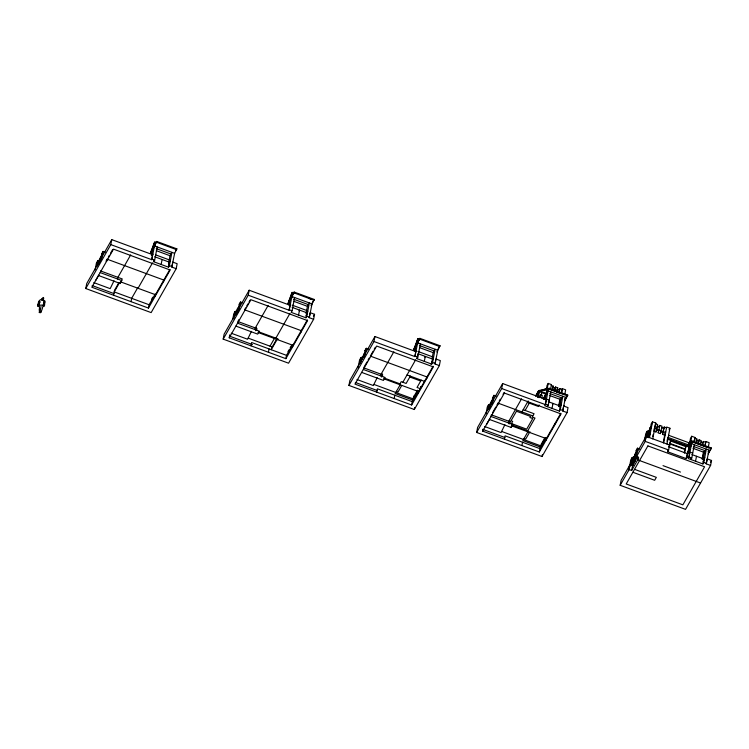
<?xml version="1.0" encoding="UTF-8"?>
<svg xmlns="http://www.w3.org/2000/svg" width="749" height="749" viewBox="0 0 749 749"><rect width="100%" height="100%" fill="white"/><g stroke="black" fill="none" stroke-linecap="round" stroke-linejoin="round"><path stroke-width="1.12" d="M39.847 312.52C42.384 309.412 40.128 314.692 39.631 312.09M39.94 301.426L39.098 305.227L43.442 305.012L43.779 301.529M43.798 305.18L44.584 305.339L43.695 306.257L43.685 302.25L44.968 301.941L44.762 300.742L42.253 299.563M37.843 306.041L37.6 305.124L38.424 305.086L38.508 306.144L37.75 305.686M176.202 268.685L171.839 267.084L172.794 262.103L177.148 263.704L176.202 268.685L151.148 312.605L85.77 288.534L86.715 283.553L111.77 239.633L152.665 254.688L152.918 254.248M95.104 269.865L96.396 263.124L97.642 260.924L98.194 261.12L97.239 266.11L96.696 265.904L97.642 260.924M99.542 259.856L98.344 264.743L98.943 260.072L98.11 261.541M99.392 262.169L99.814 259.959M100.45 260.764L101.817 253.602L103.072 251.411L105.253 252.207M101.059 259.248L101.209 256.926M101.892 256.298L102.285 254.22L101.452 255.681L100.853 260.352M101.789 258.152L103.072 251.411M106.826 260.858L107.144 259.201L163.806 280.06L163.488 281.727M85.77 288.534L110.815 244.614L111.77 239.633M113.595 295.237L114.541 290.247L118.997 282.439M117.584 278.993L117.902 277.327L130.701 254.885M98.475 275.501L120.271 283.525L120.589 281.858L155.455 294.703L169.929 269.322M120.271 283.525L122.256 278.937L100.46 270.913M131.028 301.65L131.665 298.336L137.788 287.597M152.609 253.752L150.493 252.965L150.652 252.141L156.747 241.45L176.876 248.865L174.629 253.349L171.839 267.084M151.392 255.54L152.581 249.305M153.489 247.161L154.144 243.725L155.015 244.043M110.815 244.614L151.71 259.669L152.665 254.688M151.71 259.669L154.5 245.944L174.629 253.349M154.996 245.606L155.436 243.313L154.556 242.994L153.901 246.43L154.781 246.749M150.493 252.965L156.747 241.45M168.628 262.993L170.014 255.727L171.933 252.357L169.396 265.652L168.525 267.187L153.779 261.766L154.163 259.772M153.779 261.766L154.659 260.221L157.196 246.936M148.461 308.073L170.173 270.014L113.502 249.145L91.799 287.213L148.461 308.073L149.098 304.749L155.221 294.02M155.146 296.361L155.455 294.703M161.147 264.472L162.102 259.491M168.422 266.26L169.059 262.936L170.351 260.671M168.525 267.187L169.471 262.206L154.734 256.776M313.616 319.28L309.253 317.679L310.208 312.698L314.561 314.299L313.616 319.28L288.562 363.199L223.183 339.128L224.129 334.148L249.183 290.228L290.078 305.283L290.331 304.843M229.213 337.808L250.924 299.74L307.586 320.609L285.875 358.668L229.213 337.808L229.784 334.812M232.733 319.336L233.81 313.719L235.055 311.518L235.607 311.715L234.812 315.872M233.697 318.671L235.055 311.518M235.701 314.131L236.356 310.666L235.523 312.136M236.6 313.878L237.021 311.659M237.433 312.408L238.631 307.521M237.658 312.445L239.231 304.197L240.485 302.006L242.667 302.802M238.266 310.947L238.903 307.624M238.987 308.551L239.305 306.893L238.762 306.687M239.203 308.747L240.485 302.006M223.183 339.128L248.228 295.209L249.183 290.228M251.009 345.832L251.636 342.508L286.511 355.344L292.634 344.615M254.997 329.588L255.315 327.922L268.114 305.48M255.905 329.616L256.327 327.397L255.287 329.232L256.916 329.832M268.442 352.245L269.078 348.931M289.002 305.096L289.994 299.9M290.902 297.756L291.558 294.32M291.314 297.025L291.97 293.589M248.228 295.209L289.123 310.264L290.078 305.283M289.123 310.264L291.913 296.538L312.043 303.944L309.253 317.679M292.194 297.344L292.85 293.908L291.838 293.552L289.105 300.911M294.16 292.044L287.906 303.56L294.16 292.044L314.29 299.46L311.078 305.629M306.041 313.588L307.427 306.322L309.346 302.952L306.809 316.247L305.938 317.782L291.192 312.361L292.073 310.816L294.61 297.531M285.875 358.668L286.511 355.344M292.559 346.956L292.878 345.298L307.343 319.917M298.561 315.067L299.516 310.086L299.094 310.816M300.901 332.322L301.22 330.655L244.558 309.796L245.672 307.839M306.041 315.75L307.764 311.266M305.938 317.782L306.884 312.801L292.147 307.371M439.363 365.587L435.01 363.977L435.955 358.996L440.318 360.597L439.363 365.587L414.319 409.506L348.94 385.426L349.886 380.445L374.931 336.526L415.826 351.581L416.079 351.141M358.059 367.881L359.557 360.016L360.812 357.816L361.355 358.022L360.409 363.003L359.866 362.806L360.812 357.816M360.409 363.003L362.113 356.973L361.28 358.434M362.291 358.968L363.78 354.043L363.125 357.507M362.563 359.071L362.713 356.758M368.424 349.109L366.242 348.304L364.988 350.504L364.033 355.485L364.585 355.681L363.742 357.151L364.623 352.582M364.023 357.245L364.445 355.035M364.95 355.045L366.242 348.304M348.94 385.426L373.985 341.516L374.931 336.526M376.756 392.13L377.393 388.806L412.268 401.651L418.391 390.912M380.754 375.886L381.063 374.228L393.871 351.777M381.662 375.914L382.084 373.704L381.035 375.53L382.673 376.129M394.199 398.552L394.826 395.229M415.779 350.644L413.654 349.867L413.813 349.034L419.908 338.351L440.038 345.757L436.836 351.936M409.965 376.185L409.806 377.009L420.704 381.026M414.759 351.393L415.742 346.207M416.659 344.053L417.315 340.617M373.985 341.516L414.88 356.571L415.826 351.581M414.88 356.571L417.661 342.836L437.791 350.251L435.01 363.977M418.167 342.499L418.597 340.215L417.727 339.887L417.071 343.323L417.942 343.641M413.654 349.867L419.908 338.351M416.95 358.659L417.895 353.678L432.641 359.099L431.686 364.089L416.95 358.659L417.82 357.123L420.358 343.828M411.632 404.975L433.343 366.907L376.672 346.047L354.96 384.106L411.632 404.975L412.577 399.985L418.008 390.472M414.253 395.594L413.832 397.794L413.289 397.588L417.465 390.266M414.319 409.506L414.703 407.512M418.307 393.262L418.625 391.596L433.1 366.224M424.318 361.374L425.273 356.384L424.852 357.123M420.723 386.456L420.301 388.665L417.024 387.467L421.2 380.146M426.658 378.62L426.977 376.962L370.315 356.093L373.096 351.215M431.995 358.855L433.184 352.629L435.103 349.259L432.566 362.553L431.686 364.089M431.798 362.048L433.512 357.563M563.922 405.584L563.679 406.024L568.032 407.625L567.087 412.605L542.033 456.525L476.654 432.454L477.6 427.473L502.654 383.554L546.236 399.601L546.489 399.161L549.214 400.163M482.684 431.134L504.386 393.066L561.057 413.935L539.346 451.993L482.684 431.134L483.058 429.14M485.989 413.785L487.271 407.044L488.526 404.844L489.069 405.04L488.282 409.197M487.58 409.825L488.526 404.844M488.957 408.561L489.827 403.992L488.994 405.462M489.228 408.664L490.426 403.777M489.79 407.1L491.503 401.071L490.623 405.64M490.061 407.203L490.698 403.88M496.138 396.127L493.956 395.332L492.702 397.522L491.466 404.17L492.299 402.709L491.756 402.513M491.943 403.168L492.093 400.846M493.17 398.14L492.702 397.522M492.673 402.073L493.956 395.332M497.711 404.778L498.029 403.121L532.82 415.929M476.654 432.454L501.699 388.534L502.654 383.554M504.47 439.157L505.107 435.834L539.982 448.67L546.105 437.94M508.468 422.913L508.786 421.247L521.585 398.805M509.161 424.046L509.797 420.723L508.758 422.558M489.359 419.421L511.155 427.445L511.473 425.778L546.339 438.624L560.814 413.251M521.913 445.571L522.54 442.256M537.492 397.344L538.147 393.927L539.402 391.736L538.316 397.429M540.244 397.391L540.741 394.779L542.304 395.35L541.799 397.962M541.143 395.575L541.714 392.588M544.308 397.064L543.905 399.133L543.446 397.485M544.354 399.292L545.178 394.948M545.16 399.414L548.212 383.422L551.479 384.621L550.487 389.143M547.416 392.57L548.277 388.778L546.489 388.113M546.236 399.601L545.291 404.582L501.699 388.534M559.709 405.883L560.898 399.648L562.817 396.277L560.28 409.572L559.4 411.107L544.663 405.686L545.544 404.142L548.408 388.834M548.661 389.826L548.82 389.003L547.266 388.403L539.776 390.987L548.82 389.003M539.346 451.993L540.301 447.013L545.721 437.491M547.388 406.688L548.268 405.153L550.796 391.858M552.612 389.854L553.371 386.212L551.198 385.407M542.033 456.525L542.416 454.531M554.794 390.66L555.318 388.254M554.897 390.472L555.552 387.008L557.733 387.813L556.863 392.382M552.032 408.392L552.987 403.411L552.565 404.142M546.021 440.281L546.339 438.624M556.966 391.455L557.499 389.059M559.044 393.188L559.915 388.619L562.096 389.414M554.372 425.647L554.691 423.981M558.585 406.351L559.999 398.917M561.375 393.159L562.377 388.637L565.654 389.845L564.793 394.339M558.941 406.66L560.392 399.058M561.432 393.618L562.377 388.637M559.4 411.107L560.355 406.127L548.334 401.698M567.087 412.605L562.724 411.004L563.482 407.016M562.724 411.004L565.514 397.27M564.68 401.043L567.761 395.088L549.232 388.263L538.681 390.585L535.9 395.463M710.595 465.447L706.241 463.846L707.187 458.865L711.55 460.466L710.595 465.447L685.55 509.367L620.172 485.296L621.118 480.315L630.096 464.577L632.596 465.494L637.549 456.815M628.514 470.653L629.469 465.672M629.506 466.627L630.789 459.886L632.044 457.686L632.587 457.882L631.641 462.873L632.334 465.344L633.56 461.805L632.474 461.403L631.641 462.873L631.098 462.667M620.172 485.296L629.141 469.557L630.096 464.577M630.471 465.925L632.044 457.686M634.216 456.721L632.746 461.506L634 457.826M629.141 469.557L631.65 470.484L632.596 465.494M634.394 460.345L633.308 459.942L635.012 453.913L634.141 458.482L634.834 460.953L634 462.423L633.308 459.942L634.412 458.575L635.611 453.688M633.401 465.129L636.219 450.364L637.474 448.174L639.655 448.969M634.899 461.656L637.474 448.174M631.65 470.484L638.747 458.042L636.238 457.115L637.193 452.134L646.162 436.395L669.597 445.018L668.642 449.999L667.64 451.759L686.168 458.585L687.17 456.824L688.125 451.844L692.731 453.005M636.603 457.012L636.36 458.257L637.24 458.575M638.27 456.881L637.699 459.867L700.577 483.021M644.533 440.272L645.825 433.531L647.07 431.33L647.623 431.536L646.668 436.517L646.125 436.321L644.87 438.511M645.704 438.493L647.07 431.33M636.238 457.115L645.217 441.376L646.162 436.395M649.037 431.48L647.773 435.16L648.138 431.733M650.909 427.445L649.449 432.229L650.638 427.342M648.643 437.688L651.246 424.018L652.501 421.818L655.768 423.026L652.744 438.867M651.003 428.372L651.321 426.705L650.769 426.509M649.495 437.556L652.501 421.818M652.782 436.489L653.194 434.364M655.478 423.803L657.659 424.608L655.974 431.986L653.793 431.181L655.768 423.026M655.974 431.986L656.789 429.177L654.607 428.372M657.425 425.853L656.686 429.355L658.867 430.16L659.841 425.413L662.022 426.209L661.049 430.965L663.221 431.77L663.96 428.259M658.156 432.791L658.97 429.982L661.152 430.778L660.337 433.587L658.156 432.791L658.97 429.982M660.337 433.587L661.152 430.778M663.277 442.622L664.691 435.197L662.519 434.392L662.912 432.313L664.204 427.014L666.376 427.819M663.642 442.884L666.666 427.033L669.934 428.241L666.938 443.97M667.05 441.208L667.443 439.139L689.23 447.162L688.247 452.33M667.64 451.759L668.024 449.765M669.222 446.086L669.653 443.857L684.904 449.475L685.494 448.454M670.055 442.593L671.001 439.832M669.372 447.378L670.711 440.346M684.268 452.817L684.904 449.475M686.262 445.449L685.157 449.035L669.896 443.417L670.233 442.837M684.623 452.995L685.962 445.964M688.2 444.709L689.866 441.788M686.168 458.585L687.123 453.594L688.125 451.844M687.872 452.134L688.284 449.962M688.696 447.79L690.475 438.455L691.73 436.264L694.997 437.463L694.051 442.453M689.717 444.101L690.147 441.882M689.529 446.647L689.763 445.402L667.968 437.379L667.734 438.624L689.529 446.647L688.612 448.258M688.518 453.126L691.73 436.264M690.906 441.301L708.348 447.715M690.718 446.554L691.795 441.62M689.754 452.443L688.808 457.424L687.17 456.824M703.021 459.755L704.416 452.49L706.335 449.119L703.798 462.414L702.918 463.949L688.181 458.528L689.052 456.984L691.589 443.698L710.118 450.514M691.926 441.676L691.814 442.256L690.924 441.938M692.179 442.668L692.338 441.844L690.784 441.245L711.119 448.763L708.198 453.885M711.119 448.763L711.278 447.93L692.75 441.105L689.67 447.059M693.995 441.985L694.997 437.463M691.28 457.536L690.906 459.53L691.776 457.995L694.314 444.7M696.13 442.696L696.888 439.054L694.716 438.249M698.302 443.502L698.836 441.095M698.414 443.314L699.07 439.85L701.251 440.655L700.484 444.297M695.549 461.234L696.504 456.253M702.665 445.103L703.433 441.461L705.605 442.256M702.103 459.193L703.517 451.759M704.893 446.001L705.895 441.479L709.163 442.687L708.311 447.181M702.665 458.416L703.91 451.9M705.109 445.636L705.895 441.479M703.03 461.918L704.743 457.433M702.918 463.949L703.873 458.968L691.851 454.54M706.241 463.846L709.022 450.112L708.067 451.797L709.153 452.199M39.304 305.18L39.482 308.925M38.424 305.086L39.847 302.119L38.461 301.707L39.716 300.19L42.103 299.132M43.339 305.002C42.244 307.867 42.206 311.659 39.688 312.427M41.045 306.247L39.922 312.249M662.519 434.392L663.324 431.583L665.505 432.388L664.691 435.197M151.083 251.374L154.65 241.805L156.307 242.217M151.691 250.316L154.425 242.957L155.708 243.275M288.496 301.969L292.063 292.4L293.72 292.812M414.253 348.266L417.811 338.707L419.477 339.11M414.852 347.218L417.596 339.859L418.869 340.168M38.676 301.781L37.6 305.124M101.49 257.029L100.375 258.396M106.03 261.148L107.144 259.201M108.259 257.244L109.373 255.297M110.487 253.34L112.706 249.436M95.638 280.632L98.765 275.145M114.026 280.763L110.187 288.646L93.84 282.626M119.231 283.131L114.222 291.913L149.098 304.749M138.022 288.281L152.496 262.908M175.837 250.681L176.876 248.865M151.644 299.188L152.749 297.231M237.227 310.554L236.122 311.912M238.987 319.551L237.873 321.508L256.944 328.53L255.699 330.721M246.786 305.892L247.9 303.935M249.014 301.987L250.119 300.031M251.439 331.358L247.601 339.241L231.254 333.221M270.014 346.169L274.359 338.557M275.857 338.145L289.91 313.503M276.54 339.353L271.569 348.07L271.25 349.727L277.373 338.997M277.617 339.681L278.038 338.951L258.424 331.723M311.238 304.796L314.29 299.46M287.944 351.73L289.058 349.783M290.163 347.826L291.277 345.879M313.428 316.293L314.561 314.299M362.984 356.852L361.879 358.219M364.192 366.832L366.973 361.954M368.087 359.997L369.201 358.05M374.21 349.259L375.324 347.311M377.187 377.655L373.348 385.538L357.001 379.528M381.447 377.028L382.702 374.828L363.63 367.806M400.575 384.05L395.144 393.571L412.577 399.985M402.859 382.252L415.667 359.801M401.689 385.566L398.028 391.97L396.399 391.371M410.302 376.138L406.127 383.451L401.23 381.653L399.975 383.844L384.171 378.03L383.76 378.76L418.625 391.596M437.95 349.418L440.038 345.757M430.965 364.257L431.593 363.153M492.365 400.949L491.26 402.316M492.458 412.877L495.801 407.025M496.915 405.069L498.029 403.121M499.143 401.164L500.257 399.217M503.038 394.339L504.152 392.382M486.522 424.552L489.649 419.066M504.901 424.683L501.062 432.566L484.725 426.546M509.582 423.316L510.415 421.856L491.344 414.834L491.026 416.491L512.822 424.514L511.155 427.445M521.922 411.913L528.185 400.94M525.133 410.443L529.309 403.121M535.704 396.352L538.681 390.585L547.201 393.712M539.074 397.71L540.741 394.779M539.58 396.998L540.694 395.041M548.212 383.422L546.957 385.613L546.63 389.04M547.266 388.403L564.905 394.461M539.083 404.947L538.25 406.417L527.352 402.4M543.493 398.328L545.263 395.229M546.311 393.394L549.232 388.263L543.334 399.161M552.331 388.038L553.371 386.212M528.288 431.078L522.858 440.59L540.301 447.013M553.136 387.458L555.215 388.441M529.927 431.677L525.751 438.998L524.113 438.399M554.719 388.478L555.552 387.008M556.9 389.274L557.733 387.813M558.866 390.444L559.915 388.619M559.672 389.864L557.387 389.246M559.934 406.857L561.235 404.591M564.84 400.209L565.795 398.524M566.759 396.848L567.761 395.088M544.654 438.212L541.003 444.616L541.546 444.812M632.512 458.304L633.345 456.834L632.474 461.403L633.167 463.884M647.539 431.948L648.372 430.488L646.668 436.517M634.412 458.575L634.974 457.012M654.195 429.102L654.823 428.007M658.792 427.239L659.841 425.413M659.607 426.658L657.322 426.031M661.779 427.454L663.857 428.447M663.155 428.84L664.204 427.014M665.093 433.119L665.721 432.023M669.1 429.701L669.934 428.241M688.481 445.271L690.99 440.88M689.239 445.112L690.072 443.642L689.529 443.445M689.108 446.554L689.763 445.402M689.829 446.235L692.75 441.105M696.055 440.515L696.888 439.054M696.654 440.3L698.733 441.283M698.031 441.685L699.07 439.85M701.008 441.901L703.189 442.706M702.59 442.921L703.433 441.461M708.357 453.051L709.312 451.366M710.857 448.66L711.278 447.93M710.436 462.423L711.55 460.466M44.294 305.723L43.657 306.275M39.837 312.136L41.045 312.118M43.255 299.787L41.345 299.703M38.339 306.191L37.525 305.658M41.935 299.188C44.135 298.832 44.247 295.424 41.635 299.235M39.772 308.794L39.238 309.15L39.435 312.108M39.107 312.399L39.706 312.38M44.556 305.143L44.884 301.969M41.429 300.04L43.18 299.834L43.742 298.224M691.589 441.985L690.672 441.835L692.039 442.359M176.436 249.623L156.588 242.283M291.838 293.552L293.121 293.87M313.85 300.218L294.001 292.878M439.607 346.525L419.749 339.175M651.246 424.018L651.789 424.215M690.475 438.455L691.027 438.661M308.579 298.233L311.753 299.403M292.063 292.4L294.179 293.187M417.811 338.707L419.936 339.484M567.602 395.921L549.073 389.096L538.522 391.409L546.152 394.217M656.377 429.907L658.549 430.712M660.73 431.508L662.912 432.313M548.071 390.856L566.6 397.672M668.698 435.309L688.312 442.537L689.23 447.162M291.108 297.39L291.979 297.709M416.865 343.688L417.736 344.016M156.232 248.612L170.969 254.042M293.645 299.207L308.391 304.637M419.403 345.514L434.139 350.944M549.841 393.543L561.853 397.962M564.549 398.955L565.635 399.357M693.359 446.385L705.371 450.804M650.282 430.769L650.469 432.313M156.326 250.69L170.014 255.727M293.739 301.285L307.427 306.322M419.496 347.583L433.184 352.629M549.42 395.425L560.898 399.648M650.263 432.529L649.168 432.126L648.334 433.596L649.027 436.068L649.87 434.607L649.168 432.126L650.048 427.557L648.334 433.596L649.43 433.989M692.937 448.267L704.416 452.49M670.374 440.927L685.635 446.544M646.602 433.83L647.145 434.027M537.276 393.609L538.147 393.927M155.792 254.922L169.564 259.987M292.138 305.124L306.978 310.582M417.895 351.421L432.725 356.889M668.595 446.779L687.123 453.594M151.963 259.229L154.659 260.221M169.396 265.652L172.092 266.644M289.376 309.824L292.073 310.816M306.809 316.247L309.506 317.239M415.133 356.131L417.82 357.123M432.566 362.553L435.263 363.537M545.544 404.142L548.268 405.153M560.28 409.572L562.976 410.564M689.052 456.984L691.776 457.995M703.798 462.414L706.494 463.406M645.217 441.376L668.642 449.999M101.817 253.602L102.37 253.808M239.231 304.197L239.783 304.403M364.988 350.504L365.531 350.701M636.219 450.364L636.762 450.57M523.176 409.722L534.074 413.729L532.193 417.024L534.992 418.054L527.689 430.872L511.885 425.048M364.51 352.994L365.053 353.191M635.742 452.855L636.285 453.061M100.872 258.592L101.415 258.789M238.285 309.187L238.828 309.384M663.024 465.644L680.457 472.067M100.02 261.813L100.619 257.15L99.786 258.611L99.186 263.283M407.035 374.931L424.468 381.353M97.173 263.414L97.716 263.62M234.587 314.009L235.13 314.215M360.335 360.316L360.887 360.512M488.048 407.334L488.601 407.54M631.566 460.176L632.109 460.382M100.151 272.57L121.937 280.594M237.564 323.165L259.351 331.189L257.684 334.12L235.888 326.096M363.312 369.463L385.108 377.496L383.441 380.417L361.645 372.393M634.543 469.333L656.339 477.356L654.673 480.287L632.877 472.263M258.002 332.453L292.878 345.298M248.228 338.145L272.196 346.974M373.976 384.443L413.205 398.889M501.69 431.471L540.918 445.917M92.164 285.556L113.96 293.58M229.578 336.151L252.469 344.577M355.335 382.449L377.131 390.472M483.049 429.477L504.845 437.5M547.154 388.993L548.521 389.517M237.199 309.206L236.319 313.775L238.032 307.745L237.199 309.206M546.723 388.207L547.472 388.038L546.723 388.207M648.597 435.459L648.194 437.538L647.501 435.057L648.597 435.459M516.473 411.238L511.043 420.751L512.681 421.359L511.427 423.55L526.678 429.168L532.736 418.551L529.927 417.521L530.554 416.425L516.473 411.238M647.904 445.908L626.192 483.976L682.863 504.835L704.575 466.777L647.904 445.908"/></g></svg>
